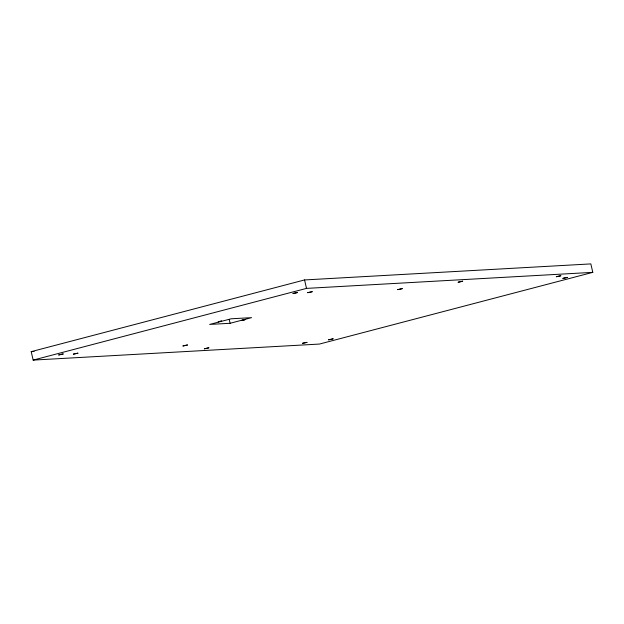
<?xml version="1.0" encoding="UTF-8"?>
<svg xmlns="http://www.w3.org/2000/svg" width="624" height="624" viewBox="0 0 624 624"><rect width="100%" height="100%" fill="white"/><g stroke="black" fill="none" stroke-linecap="round" stroke-linejoin="round"><path stroke-width="0.94" d="M31.2 351.647L304.551 279.942L590.834 263.905L592.8 272.353L319.449 344.058L33.166 360.095L31.2 351.647L34.109 351.484M33.166 360.095L306.517 288.389L592.8 272.353M230.108 323.287L251.581 317.647L231.137 318.794L209.656 324.425L230.108 323.287L229.234 319.527M304.551 279.942L306.517 288.389M58.718 354.947L63.18 353.956L58.718 354.947M73.437 354.12L77.906 353.176L73.437 354.12M218.252 321.758L221.497 321.071L218.252 321.758M182.988 345.969L187.45 344.978L182.988 345.969M293.015 293.491L297.484 292.539L293.015 293.491M241.644 320.447L244.889 319.73L241.644 320.447M307.741 292.664L312.203 291.72L307.741 292.664M204.36 348.8L208.829 347.81L204.36 348.8M397.769 289.637L402.23 288.639L397.769 289.637M302.515 343.301L306.985 342.358L302.515 343.301M328.637 339.823L333.099 338.832L328.637 339.823M458.188 282.22L462.649 281.229L458.188 282.22M556.343 276.721L560.812 275.777L556.343 276.721M562.942 278.366L567.403 277.415L562.942 278.366"/></g></svg>
